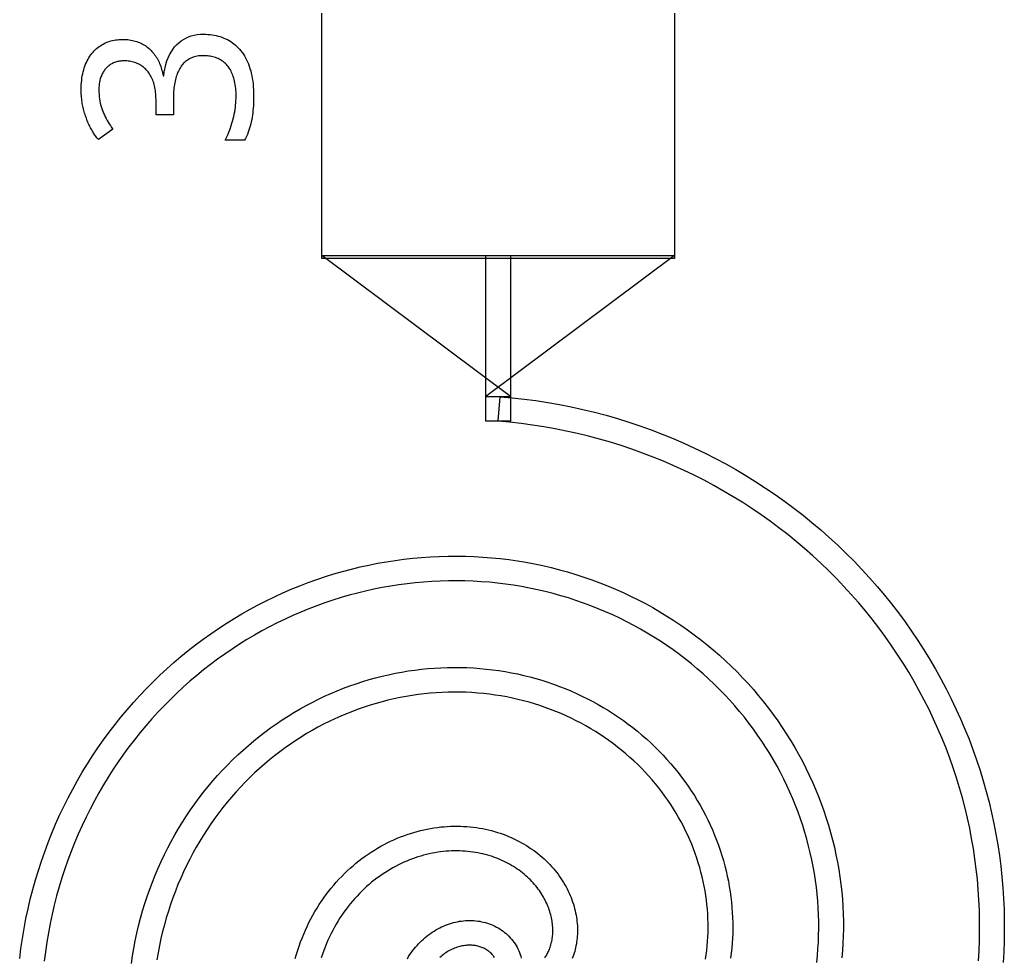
# Model space of a CAD drawing. Extents: x 2.7 to 22.7, y 12.7 to 112.6.
# Drawn here: x 5.91 to 19.88, y 62.65 to 75.94 of the extents above; entities that cross this region are included whole.
import ezdxf

# ---------------------------------------------------------------- set-up
doc = ezdxf.new("R2010")
doc.units = 0
doc.layers.get('0').update_dxf_attribs({"linetype": 'CONTINUOUS'})

msp = doc.modelspace()

# ---------------------------------------------------------------- linework, layer by layer
at = {"color": 0}
for points in [[(10.2, 102.599), (15.2, 102.599), (15.2, 72.5588), (10.2, 72.5588), (10.2, 102.599)], [(7.37706, 75.6628), (7.40072, 75.6625), (7.42378, 75.6614), (7.4465, 75.6594), (7.46875, 75.6568), (7.49056, 75.6535), (7.5121, 75.6493), (7.53304, 75.6444), (7.5536, 75.6389), (7.57374, 75.6325), (7.59358, 75.6254), (7.61279, 75.6176), (7.63151, 75.6092), (7.64985, 75.6001), (7.66749, 75.5906), (7.68474, 75.5803), (7.70139, 75.5693), (7.7175, 75.5578), (7.73318, 75.5457), (7.74821, 75.5329), (7.76281, 75.5196), (7.77696, 75.506), (7.79058, 75.4918), (7.8036, 75.4771), (7.81625, 75.4618), (7.82835, 75.446), (7.84, 75.4296), (7.85113, 75.4126), (7.86182, 75.3951), (7.87196, 75.3771), (7.88167, 75.3585), (7.89057, 75.3394), (7.89887, 75.3199), (7.90668, 75.3), (7.9139, 75.2796), (7.92068, 75.2587), (7.92692, 75.2376), (7.93261, 75.216), (7.93793, 75.1939), (7.94265, 75.1714), (7.94683, 75.1485), (7.95654, 75.1485), (7.96474, 75.2047), (7.97526, 75.2582), (7.98807, 75.3089), (8.00304, 75.3568), (8.0204, 75.4021), (8.03987, 75.4444), (8.06168, 75.484), (8.08572, 75.521), (8.11193, 75.555), (8.1404, 75.5864), (8.17057, 75.6149), (8.20264, 75.6403), (8.23639, 75.6628), (8.27192, 75.6822), (8.30931, 75.6986), (8.34847, 75.7121), (8.38932, 75.7226), (8.43207, 75.7301), (8.47667, 75.7346), (8.52289, 75.7361), (8.55388, 75.7356), (8.58431, 75.7339), (8.61431, 75.7312), (8.64378, 75.7275), (8.67264, 75.7226), (8.70096, 75.7168), (8.72889, 75.7097), (8.75624, 75.7017), (8.78304, 75.6926), (8.80931, 75.6824), (8.83501, 75.6714), (8.86003, 75.6593), (8.88433, 75.6461), (8.90776, 75.6318), (8.93056, 75.6164), (8.95281, 75.6), (8.97418, 75.5824), (8.99474, 75.5636), (9.01471, 75.5437), (9.03401, 75.5229), (9.05251, 75.5008), (9.06999, 75.4776), (9.08681, 75.4533), (9.10275, 75.4278), (9.11778, 75.4013), (9.13211, 75.3735), (9.1454, 75.3446), (9.15793, 75.3146), (9.1696, 75.2833), (9.18039, 75.2511), (9.19043, 75.2176), (9.19917, 75.1829), (9.20708, 75.1469), (9.21376, 75.1099), (9.21957, 75.0717), (9.22418, 75.0321), (9.22792, 74.9914), (9.23042, 74.9494), (9.2321, 74.9064), (9.23247, 74.8621), (9.23221, 74.8268), (9.23139, 74.7919), (9.22999, 74.7574), (9.22808, 74.7232), (9.22569, 74.6896), (9.22265, 74.6563), (9.21903, 74.6232), (9.21485, 74.5907), (9.21013, 74.5586), (9.20486, 74.5268), (9.19889, 74.4957), (9.19194, 74.465), (9.18419, 74.4346), (9.1754, 74.4046), (9.16585, 74.375), (9.15528, 74.3457), (9.14378, 74.3168), (9.1314, 74.2882), (9.11822, 74.26), (9.104, 74.2322), (8.82721, 74.2322), (8.84196, 74.2607), (8.85585, 74.2897), (8.86914, 74.3192), (8.88167, 74.3492), (8.89361, 74.3794), (8.90483, 74.4103), (8.91525, 74.4415), (8.92513, 74.4733), (8.93431, 74.5056), (8.94276, 74.5382), (8.95057, 74.5712), (8.95751, 74.604), (8.9636, 74.6365), (8.96892, 74.6686), (8.97331, 74.7006), (8.97694, 74.7321), (8.97988, 74.7635), (8.98193, 74.7944), (8.98307, 74.8251), (8.98346, 74.8556), (8.98318, 74.8851), (8.98221, 74.9138), (8.98058, 74.9417), (8.97835, 74.9689), (8.97542, 74.9951), (8.97179, 75.0206), (8.96767, 75.0453), (8.96263, 75.069), (8.95725, 75.0921), (8.95096, 75.1143), (8.94417, 75.1357), (8.93679, 75.1564), (8.92888, 75.1762), (8.92057, 75.1953), (8.91151, 75.2136), (8.90196, 75.2311), (8.89182, 75.2479), (8.88112, 75.2638), (8.87001, 75.279), (8.85818, 75.2933), (8.84581, 75.3074), (8.83306, 75.3204), (8.81961, 75.3328), (8.80556, 75.3444), (8.79113, 75.3553), (8.77599, 75.3653), (8.76025, 75.3744), (8.74414, 75.3829), (8.72737, 75.3907), (8.71013, 75.3975), (8.69239, 75.404), (8.67404, 75.4099), (8.65543, 75.415), (8.63639, 75.4194), (8.61697, 75.4232), (8.59694, 75.4262), (8.57667, 75.4286), (8.55599, 75.4304), (8.53472, 75.4314), (8.51318, 75.4317), (8.49138, 75.4312), (8.47017, 75.43), (8.44971, 75.4278), (8.42985, 75.4247), (8.41054, 75.4207), (8.39208, 75.4158), (8.37418, 75.4101), (8.35693, 75.4036), (8.34028, 75.3961), (8.32433, 75.3878), (8.30875, 75.3789), (8.29362, 75.3693), (8.27919, 75.359), (8.26531, 75.3479), (8.25196, 75.3361), (8.23915, 75.3235), (8.22711, 75.3101), (8.21556, 75.2961), (8.20458, 75.2813), (8.19417, 75.2657), (8.18403, 75.2494), (8.17443, 75.2324), (8.16542, 75.2146), (8.15696, 75.1961), (8.14903, 75.1769), (8.14154, 75.1571), (8.13471, 75.1365), (8.12847, 75.1151), (8.12278, 75.0932), (8.11762, 75.0704), (8.11307, 75.0474), (8.10889, 75.0236), (8.10514, 74.9993), (8.10194, 74.9743), (8.09928, 74.9488), (8.09706, 74.9225), (8.09543, 74.8957), (8.09418, 74.8683), (8.09347, 74.8403), (8.09321, 74.8117), (8.09321, 74.5951), (7.8475, 74.5951), (7.8475, 74.8117), (7.84706, 74.8376), (7.84614, 74.8632), (7.84457, 74.8881), (7.84224, 74.9124), (7.83931, 74.9361), (7.83572, 74.9593), (7.83154, 74.9818), (7.82667, 75.0038), (7.82112, 75.0251), (7.81489, 75.046), (7.80806, 75.0661), (7.80083, 75.0857), (7.79292, 75.1044), (7.78444, 75.1225), (7.77539, 75.14), (7.76585, 75.1567), (7.75586, 75.1728), (7.74511, 75.1882), (7.73389, 75.2029), (7.72206, 75.2169), (7.70985, 75.2306), (7.6971, 75.2435), (7.68386, 75.2558), (7.67031, 75.2674), (7.65625, 75.2783), (7.64165, 75.2886), (7.62668, 75.2981), (7.61128, 75.3069), (7.59526, 75.3151), (7.57889, 75.3226), (7.56207, 75.3294), (7.54497, 75.3356), (7.52761, 75.341), (7.50988, 75.3456), (7.49181, 75.3496), (7.47347, 75.3528), (7.45469, 75.3553), (7.43571, 75.3571), (7.41624, 75.3581), (7.39665, 75.3585), (7.37989, 75.3582), (7.3635, 75.3574), (7.3475, 75.3558), (7.33182, 75.3538), (7.3164, 75.3511), (7.30154, 75.3479), (7.28694, 75.3442), (7.27263, 75.3397), (7.25874, 75.3347), (7.24528, 75.3292), (7.2321, 75.3231), (7.21946, 75.3165), (7.20708, 75.3094), (7.19526, 75.3018), (7.18375, 75.2937), (7.17279, 75.2853), (7.16222, 75.2763), (7.15196, 75.2667), (7.14219, 75.2567), (7.13292, 75.2461), (7.12375, 75.2353), (7.11501, 75.2239), (7.10667, 75.2121), (7.0989, 75.1999), (7.09136, 75.1872), (7.08442, 75.1742), (7.07807, 75.1606), (7.07194, 75.1467), (7.0664, 75.1324), (7.06142, 75.1176), (7.05664, 75.1025), (7.05251, 75.0869), (7.04889, 75.0712), (7.04568, 75.0551), (7.04308, 75.0386), (7.04085, 75.0219), (7.03917, 75.0049), (7.03792, 74.9874), (7.03711, 74.9696), (7.03694, 74.9515), (7.03749, 74.9172), (7.03917, 74.8836), (7.04194, 74.8507), (7.04568, 74.8188), (7.05067, 74.7876), (7.05681, 74.7572), (7.06401, 74.7276), (7.07238, 74.699), (7.08165, 74.6711), (7.09224, 74.644), (7.10335, 74.6178), (7.11513, 74.5917), (7.1275, 74.5658), (7.14068, 74.5403), (7.15446, 74.515), (7.16906, 74.4899), (7.18419, 74.465), (7.19997, 74.4403), (7.21669, 74.4158), (7.23389, 74.3917), (7.03043, 74.2419), (7.0204, 74.2544), (7.01042, 74.2672), (7.00071, 74.2803), (6.9911, 74.2935), (6.98156, 74.3071), (6.97222, 74.3208), (6.96289, 74.3349), (6.95389, 74.3492), (6.94488, 74.3637), (6.93599, 74.3786), (6.92736, 74.394), (6.91889, 74.4097), (6.91069, 74.4257), (6.90261, 74.4419), (6.89486, 74.4585), (6.88737, 74.4751), (6.87999, 74.4921), (6.87294, 74.5094), (6.8661, 74.5269), (6.85943, 74.5447), (6.85275, 74.5626), (6.8464, 74.581), (6.84028, 74.5994), (6.83442, 74.6181), (6.82904, 74.6371), (6.82374, 74.6563), (6.8189, 74.6756), (6.81418, 74.6951), (6.80985, 74.715), (6.80583, 74.7351), (6.80208, 74.7557), (6.79878, 74.7765), (6.79585, 74.7976), (6.79335, 74.819), (6.79113, 74.8406), (6.78944, 74.8622), (6.78803, 74.8843), (6.78711, 74.9065), (6.7864, 74.9289), (6.78624, 74.9515), (6.78668, 74.9862), (6.78803, 75.0201), (6.79025, 75.0531), (6.79335, 75.0851), (6.79719, 75.1164), (6.80208, 75.1467), (6.80778, 75.1761), (6.81446, 75.2047), (6.82183, 75.2324), (6.83014, 75.2592), (6.83931, 75.2854), (6.84918, 75.3108), (6.85969, 75.3353), (6.8711, 75.3589), (6.88303, 75.3817), (6.89583, 75.4035), (6.90929, 75.4244), (6.92344, 75.4446), (6.93832, 75.4639), (6.95389, 75.4822), (6.96983, 75.4996), (6.98639, 75.5162), (7.00364, 75.5319), (7.02138, 75.5468), (7.03971, 75.5607), (7.05875, 75.5738), (7.07844, 75.586), (7.09874, 75.5972), (7.11957, 75.6078), (7.14111, 75.6172), (7.16276, 75.626), (7.18485, 75.6336), (7.20751, 75.6406), (7.23042, 75.6464), (7.25375, 75.6514), (7.27761, 75.6556), (7.30181, 75.6588), (7.32656, 75.661), (7.35151, 75.6624), (7.37706, 75.6628)], [(10.2, 72.5987), (15.2, 72.5987), (12.525, 70.5987), (12.875, 70.5987), (10.2, 72.5987)], [(12.525, 72.5987), (12.875, 72.5987), (12.875, 70.2488), (12.525, 70.2488), (12.525, 72.5987)]]:
    msp.add_lwpolyline(points, close=True, dxfattribs=at)
for points in [[(19.5128, 62.5994), (19.5217, 62.7428), (19.5275, 62.8867), (19.5303, 63.0308), (19.53, 63.1753), (19.5267, 63.32), (19.5203, 63.4649), (19.5107, 63.6099), (19.4982, 63.7549), (19.4825, 63.8999), (19.4638, 64.0449), (19.4419, 64.1896), (19.4169, 64.334), (19.3889, 64.4783), (19.3578, 64.6222), (19.3235, 64.7656), (19.2861, 64.9085), (19.2457, 65.051), (19.2022, 65.1926), (19.1556, 65.3337), (19.106, 65.474), (19.0533, 65.6135), (18.9975, 65.7521), (18.9387, 65.8897), (18.8769, 66.0263), (18.8122, 66.1618), (18.7446, 66.2961), (18.6739, 66.4292), (18.6003, 66.5611), (18.5237, 66.6915), (18.4443, 66.8206), (18.3621, 66.9482), (18.2769, 67.0743), (18.1892, 67.1988), (18.0985, 67.3215), (18.005, 67.4425), (17.9089, 67.5618), (17.8101, 67.6792), (17.7088, 67.7947), (17.6047, 67.9082), (17.4982, 68.0197), (17.389, 68.1292), (17.2775, 68.2365), (17.1635, 68.3415), (17.0471, 68.4444), (16.9283, 68.5449), (16.8072, 68.6431), (16.6839, 68.7389), (16.5583, 68.8321), (16.4306, 68.9229), (16.3007, 69.0111), (16.1689, 69.0967), (16.035, 69.1796), (15.899, 69.2599), (15.7614, 69.3374), (15.6217, 69.4119), (15.4803, 69.4838), (15.3372, 69.5528), (15.1924, 69.6187), (15.046, 69.6818), (14.8981, 69.7419), (14.7486, 69.7989), (14.5978, 69.8528), (14.4456, 69.9036), (14.2919, 69.9513), (14.1372, 69.9958), (13.9813, 70.0371), (13.8243, 70.0751), (13.6662, 70.11), (13.5072, 70.1414), (13.3472, 70.1696), (13.1865, 70.1944), (13.025, 70.216), (12.8628, 70.234), (12.7, 70.2488), (12.7278, 70.5976), (12.8979, 70.5822), (13.0675, 70.5633), (13.2363, 70.541), (13.4043, 70.515), (13.5715, 70.4854), (13.7378, 70.4525), (13.9031, 70.4161), (14.0674, 70.3764), (14.2304, 70.3332), (14.3922, 70.2867), (14.5529, 70.2368), (14.7121, 70.1836), (14.8699, 70.1272), (15.0263, 70.0675), (15.1811, 70.0047), (15.3343, 69.9387), (15.4858, 69.8697), (15.6356, 69.7975), (15.7835, 69.7224), (15.9297, 69.6442), (16.0739, 69.5631), (16.2161, 69.4792), (16.3563, 69.3922), (16.4943, 69.3026), (16.6303, 69.2103), (16.764, 69.1153), (16.8956, 69.0175), (17.0247, 68.9172), (17.1515, 68.8144), (17.276, 68.7092), (17.3979, 68.6014), (17.5174, 68.4913), (17.6343, 68.3789), (17.7486, 68.2643), (17.8603, 68.1474), (17.9693, 68.0285), (18.0756, 67.9074), (18.1792, 67.7843), (18.2799, 67.6593), (18.3778, 67.5324), (18.4728, 67.4036), (18.565, 67.2732), (18.6542, 67.141), (18.7404, 67.0071), (18.8238, 66.8718), (18.904, 66.7349), (18.9813, 66.5967), (19.0554, 66.4569), (19.1264, 66.316), (19.1943, 66.1739), (19.2592, 66.0306), (19.3208, 65.8861), (19.3793, 65.7407), (19.4347, 65.5943), (19.4868, 65.4469), (19.5357, 65.2989), (19.5814, 65.1501), (19.6239, 65.0006), (19.6631, 64.8504), (19.699, 64.6999), (19.7318, 64.5487), (19.7613, 64.3972), (19.7874, 64.2454), (19.8104, 64.0935), (19.8301, 63.9411), (19.8465, 63.7889), (19.8597, 63.6364), (19.8697, 63.484), (19.8764, 63.3318), (19.8799, 63.1797), (19.8801, 63.0278), (19.8772, 62.8762), (19.8711, 62.725), (19.8618, 62.5742)], [(5.9139, 62.6346), (5.93181, 62.7763), (5.95247, 62.9174), (5.97624, 63.0576), (6.00276, 63.1972), (6.03233, 63.3358), (6.06472, 63.4736), (6.09999, 63.6104), (6.13792, 63.7461), (6.17876, 63.8807), (6.22239, 64.0143), (6.26861, 64.1465), (6.31765, 64.2775), (6.36931, 64.4072), (6.42344, 64.5356), (6.48042, 64.6625), (6.53988, 64.7879), (6.60178, 64.9118), (6.66613, 65.0342), (6.73307, 65.1549), (6.80236, 65.2737), (6.87392, 65.3911), (6.94792, 65.5067), (7.02414, 65.6203), (7.10249, 65.7322), (7.18321, 65.8421), (7.26594, 65.9501), (7.35086, 66.0561), (7.43778, 66.1601), (7.52681, 66.2619), (7.61762, 66.3618), (7.71056, 66.4594), (7.80512, 66.555), (7.90169, 66.6482), (7.99983, 66.7392), (8.09972, 66.8279), (8.20139, 66.9144), (8.30458, 66.9985), (8.40929, 67.0801), (8.5154, 67.1594), (8.62304, 67.2364), (8.7321, 67.3108), (8.8425, 67.3828), (8.95415, 67.4522), (9.06694, 67.5192), (9.18099, 67.5836), (9.29596, 67.6454), (9.41211, 67.7047), (9.52929, 67.7614), (9.64735, 67.8156), (9.76628, 67.8669), (9.88596, 67.9158), (10.0064, 67.9619), (10.1277, 68.0056), (10.2495, 68.0464), (10.3718, 68.0846), (10.4947, 68.1201), (10.6182, 68.1529), (10.742, 68.1831), (10.8661, 68.2106), (10.9906, 68.2353), (11.1151, 68.2574), (11.24, 68.2768), (11.365, 68.2935), (11.49, 68.3075), (11.615, 68.3189), (11.7399, 68.3275), (11.8648, 68.3335), (11.9893, 68.3368), (12.1138, 68.3375), (12.2379, 68.3356), (12.3617, 68.3311), (12.4851, 68.3239), (12.6081, 68.3142), (12.7306, 68.3018), (12.8525, 68.2869), (12.9737, 68.2694), (13.0943, 68.2494), (13.2143, 68.2271), (13.3335, 68.2021), (13.4517, 68.1747), (13.5692, 68.1449), (13.6857, 68.1125), (13.8013, 68.0779), (13.9158, 68.0408), (14.0293, 68.0015), (14.1417, 67.9599), (14.2528, 67.916), (14.3628, 67.8697), (14.4715, 67.8214), (14.5789, 67.7708), (14.685, 67.7181), (14.7897, 67.6632), (14.8931, 67.6064), (14.9949, 67.5474), (15.0951, 67.4864), (15.194, 67.4235), (15.2911, 67.3586), (15.3867, 67.2918), (15.4807, 67.2232), (15.5728, 67.1528), (15.6633, 67.0806), (15.7521, 67.0067), (15.839, 66.931), (15.924, 66.8538), (16.0074, 66.7749), (16.0888, 66.6944), (16.1682, 66.6124), (16.2457, 66.529), (16.3211, 66.4442), (16.3947, 66.3579), (16.4662, 66.2703), (16.5357, 66.1814), (16.6031, 66.0914), (16.6683, 66), (16.7315, 65.9076), (16.7926, 65.814), (16.8517, 65.7194), (16.9083, 65.6239), (16.9629, 65.5274), (17.0154, 65.43), (17.0656, 65.3317), (17.1135, 65.2326), (17.1593, 65.1328), (17.2028, 65.0322), (17.244, 64.931), (17.2831, 64.8292), (17.3197, 64.7269), (17.3542, 64.624), (17.3864, 64.5207), (17.4162, 64.4171), (17.4439, 64.3129), (17.4692, 64.2086), (17.4922, 64.104), (17.5131, 63.9992), (17.5315, 63.8943), (17.5476, 63.7892), (17.5617, 63.684), (17.5732, 63.579), (17.5826, 63.4739), (17.5897, 63.3689), (17.5946, 63.264), (17.5972, 63.1594), (17.5976, 63.055), (17.5958, 62.9508), (17.5918, 62.8471), (17.5856, 62.7436), (17.5772, 62.6407)], [(17.2189, 62.5778), (17.2287, 62.6728), (17.2365, 62.7683), (17.2422, 62.8643), (17.246, 62.9607), (17.2476, 63.0574), (17.2474, 63.1543), (17.2449, 63.2515), (17.2403, 63.3489), (17.2337, 63.4465), (17.225, 63.5442), (17.2142, 63.6418), (17.2012, 63.7396), (17.1861, 63.8372), (17.169, 63.9349), (17.1497, 64.0324), (17.1282, 64.1297), (17.1046, 64.2268), (17.0789, 64.3236), (17.0511, 64.4203), (17.0211, 64.5164), (16.989, 64.6122), (16.9549, 64.7075), (16.9185, 64.8024), (16.8801, 64.8967), (16.8396, 64.9904), (16.7969, 65.0835), (16.7522, 65.1758), (16.7054, 65.2675), (16.6565, 65.3583), (16.6056, 65.4485), (16.5526, 65.5376), (16.4976, 65.6258), (16.4406, 65.7132), (16.3815, 65.7994), (16.3206, 65.8847), (16.2576, 65.9689), (16.1928, 66.0518), (16.126, 66.1336), (16.0572, 66.2142), (15.9867, 66.2935), (15.9143, 66.3715), (15.84, 66.4482), (15.7639, 66.5233), (15.6861, 66.5971), (15.6064, 66.6694), (15.5251, 66.7401), (15.4421, 66.8093), (15.3575, 66.8769), (15.2711, 66.9428), (15.1832, 67.0071), (15.0938, 67.0696), (15.0028, 67.1303), (14.9103, 67.1893), (14.8163, 67.2464), (14.7208, 67.3017), (14.6242, 67.355), (14.526, 67.4063), (14.4265, 67.4557), (14.3258, 67.5032), (14.2239, 67.5485), (14.1207, 67.5918), (14.0165, 67.6331), (13.9111, 67.6721), (13.8046, 67.709), (13.6972, 67.7437), (13.5888, 67.7763), (13.4793, 67.8065), (13.3691, 67.8346), (13.258, 67.8603), (13.1461, 67.8837), (13.0336, 67.9049), (12.9203, 67.9236), (12.8063, 67.94), (12.6918, 67.9539), (12.5767, 67.9656), (12.4611, 67.9747), (12.3452, 67.9814), (12.2287, 67.9857), (12.1121, 67.9875), (11.995, 67.9869), (11.8778, 67.9838), (11.7604, 67.9781), (11.6429, 67.97), (11.5253, 67.9593), (11.4077, 67.9461), (11.29, 67.9304), (11.1725, 67.9121), (11.0551, 67.8914), (10.938, 67.8681), (10.8211, 67.8422), (10.7046, 67.8137), (10.5883, 67.7828), (10.4725, 67.7494), (10.3572, 67.7135), (10.2425, 67.6749), (10.1282, 67.6339), (10.0147, 67.5904), (9.90181, 67.5443), (9.78971, 67.4958), (9.67833, 67.4449), (9.56793, 67.3914), (9.4585, 67.3354), (9.34987, 67.2771), (9.24235, 67.2164), (9.13585, 67.1532), (9.03054, 67.0876), (8.92637, 67.0197), (8.82346, 66.9494), (8.72194, 66.8768), (8.62169, 66.8019), (8.52279, 66.7249), (8.42529, 66.6454), (8.32943, 66.5637), (8.23503, 66.48), (8.14219, 66.394), (8.05111, 66.3058), (7.96164, 66.2157), (7.87392, 66.1233), (7.78803, 66.029), (7.70389, 65.9328), (7.62181, 65.8344), (7.5415, 65.7342), (7.46322, 65.6321), (7.38693, 65.5282), (7.31278, 65.4224), (7.24067, 65.3149), (7.17068, 65.2056), (7.10292, 65.0946), (7.03738, 64.9819), (6.97418, 64.8678), (6.91319, 64.7519), (6.85444, 64.6347), (6.79818, 64.516), (6.74447, 64.3958), (6.69303, 64.2743), (6.64415, 64.1515), (6.59776, 64.0274), (6.55388, 63.9021), (6.51264, 63.7757), (6.47401, 63.6482), (6.43793, 63.5196), (6.40457, 63.39), (6.37392, 63.2594), (6.34597, 63.1279), (6.32069, 62.9957), (6.29818, 62.8626), (6.27849, 62.7289), (6.26167, 62.5946)], [(7.49918, 62.5596), (7.51514, 62.6683), (7.53331, 62.7765), (7.55376, 62.884), (7.57639, 62.9908), (7.6014, 63.0968), (7.62847, 63.2021), (7.65767, 63.3064), (7.68901, 63.4099), (7.7225, 63.5124), (7.75803, 63.6139), (7.79568, 63.7143), (7.83539, 63.8137), (7.87706, 63.9119), (7.92085, 64.009), (7.96636, 64.105), (8.01389, 64.1997), (8.06332, 64.2931), (8.11458, 64.3851), (8.16764, 64.476), (8.2225, 64.5653), (8.27919, 64.6532), (8.33751, 64.7397), (8.39751, 64.8247), (8.45915, 64.9082), (8.52235, 64.9901), (8.58724, 65.0706), (8.6536, 65.1493), (8.7214, 65.2264), (8.79069, 65.3019), (8.86139, 65.3757), (8.93349, 65.4476), (9.00694, 65.5181), (9.08154, 65.5865), (9.1575, 65.6532), (9.23469, 65.7182), (9.31293, 65.7813), (9.39236, 65.8425), (9.47293, 65.9019), (9.55447, 65.9594), (9.63693, 66.015), (9.72043, 66.0686), (9.80474, 66.1203), (9.88997, 66.1701), (9.97597, 66.2179), (10.0628, 66.2638), (10.1503, 66.3075), (10.2385, 66.3493), (10.3274, 66.3892), (10.4167, 66.4269), (10.5067, 66.4628), (10.5971, 66.4965), (10.6879, 66.5282), (10.7793, 66.5579), (10.871, 66.5856), (10.9629, 66.6111), (11.0551, 66.6347), (11.1475, 66.6563), (11.2401, 66.6757), (11.3329, 66.6931), (11.4258, 66.7085), (11.5188, 66.7218), (11.6115, 66.7332), (11.7044, 66.7425), (11.7972, 66.7497), (11.8899, 66.7551), (11.9822, 66.7583), (12.0744, 66.7597), (12.1664, 66.759), (12.258, 66.7564), (12.3494, 66.7517), (12.4404, 66.7451), (12.5308, 66.7367), (12.621, 66.7263), (12.7104, 66.714), (12.7994, 66.6999), (12.8878, 66.6839), (12.9755, 66.666), (13.0627, 66.6462), (13.149, 66.6249), (13.2347, 66.6015), (13.3196, 66.5765), (13.4036, 66.5497), (13.4868, 66.5212), (13.5692, 66.491), (13.6506, 66.4592), (13.7311, 66.4257), (13.8105, 66.3906), (13.889, 66.3539), (13.9664, 66.3156), (14.0428, 66.2758), (14.1179, 66.2344), (14.1921, 66.1917), (14.265, 66.1475), (14.3367, 66.1018), (14.4072, 66.0547), (14.4764, 66.0064), (14.5444, 65.9567), (14.6111, 65.9056), (14.6764, 65.8533), (14.7404, 65.7997), (14.8031, 65.7451), (14.8642, 65.6892), (14.924, 65.6322), (14.9824, 65.5742), (15.0393, 65.515), (15.0949, 65.4549), (15.1487, 65.3938), (15.2012, 65.3317), (15.2522, 65.2686), (15.3015, 65.2047), (15.3494, 65.14), (15.3957, 65.0744), (15.4404, 65.0082), (15.4835, 64.9413), (15.525, 64.8735), (15.5649, 64.8051), (15.6032, 64.7361), (15.6399, 64.6667), (15.6749, 64.5965), (15.7082, 64.5258), (15.74, 64.4549), (15.77, 64.3833), (15.7985, 64.3115), (15.8253, 64.2392), (15.8503, 64.1667), (15.8738, 64.0939), (15.8956, 64.0208), (15.9157, 63.9475), (15.934, 63.8742), (15.9508, 63.8006), (15.966, 63.7269), (15.9794, 63.6533), (15.9913, 63.5796), (16.0015, 63.5058), (16.01, 63.4322), (16.0169, 63.3588), (16.0222, 63.2854), (16.026, 63.2121), (16.0281, 63.1392), (16.0285, 63.0664), (16.0274, 62.9937), (16.0247, 62.9217), (16.0206, 62.8497), (16.0147, 62.7782), (16.0074, 62.7071), (15.9986, 62.6365)], [(15.6425, 62.6211), (15.6518, 62.6838), (15.6596, 62.7468), (15.6662, 62.8103), (15.6714, 62.8742), (15.6751, 62.9383), (15.6775, 63.0029), (15.6785, 63.0678), (15.6781, 63.1329), (15.6762, 63.1983), (15.6729, 63.264), (15.6682, 63.3297), (15.6619, 63.3957), (15.6543, 63.4618), (15.6451, 63.5279), (15.6346, 63.594), (15.6224, 63.6603), (15.6089, 63.7264), (15.5938, 63.7925), (15.5771, 63.8586), (15.559, 63.9244), (15.5394, 63.9903), (15.5183, 64.0558), (15.4957, 64.1213), (15.4717, 64.1864), (15.446, 64.2511), (15.4189, 64.3157), (15.3903, 64.3797), (15.3601, 64.4435), (15.3285, 64.5068), (15.2953, 64.5696), (15.2607, 64.6319), (15.2247, 64.6938), (15.1871, 64.755), (15.1481, 64.8157), (15.1076, 64.8757), (15.0657, 64.935), (15.0224, 64.9936), (14.9776, 65.0515), (14.9314, 65.1086), (14.8839, 65.165), (14.8349, 65.2204), (14.7846, 65.275), (14.7329, 65.3287), (14.6799, 65.3814), (14.6256, 65.4332), (14.5699, 65.484), (14.5129, 65.5338), (14.4547, 65.5824), (14.3953, 65.63), (14.3347, 65.6764), (14.2728, 65.7217), (14.2097, 65.7657), (14.1456, 65.8086), (14.0801, 65.8501), (14.0137, 65.8906), (13.9463, 65.9296), (13.8777, 65.9672), (13.8079, 66.0035), (13.7372, 66.0385), (13.6657, 66.0719), (13.593, 66.104), (13.5196, 66.1346), (13.4452, 66.1638), (13.3698, 66.1914), (13.2939, 66.2174), (13.217, 66.2418), (13.1393, 66.2647), (13.061, 66.2861), (12.9818, 66.3057), (12.9021, 66.3238), (12.8217, 66.3401), (12.7407, 66.3549), (12.6592, 66.3678), (12.5771, 66.379), (12.4945, 66.3886), (12.4115, 66.3964), (12.3281, 66.4024), (12.2443, 66.4065), (12.1602, 66.409), (12.0757, 66.4097), (11.991, 66.4085), (11.906, 66.4054), (11.8209, 66.4006), (11.7356, 66.3939), (11.6503, 66.3853), (11.5647, 66.3749), (11.4793, 66.3626), (11.3939, 66.3485), (11.3085, 66.3324), (11.2232, 66.3144), (11.1381, 66.2947), (11.0531, 66.2729), (10.9683, 66.2494), (10.8839, 66.2239), (10.7997, 66.1965), (10.716, 66.1674), (10.6325, 66.1363), (10.5496, 66.1032), (10.4671, 66.0683), (10.385, 66.0315), (10.3036, 65.9929), (10.2228, 65.9525), (10.1426, 65.9101), (10.0632, 65.866), (9.98443, 65.82), (9.90653, 65.7722), (9.82932, 65.7226), (9.75304, 65.6713), (9.67763, 65.6181), (9.60319, 65.5631), (9.52957, 65.5064), (9.45725, 65.4481), (9.38569, 65.3879), (9.31543, 65.3261), (9.24625, 65.2626), (9.17833, 65.1975), (9.11154, 65.1307), (9.04596, 65.0624), (8.98167, 64.9925), (8.91889, 64.921), (8.85721, 64.8479), (8.79719, 64.7733), (8.7385, 64.6974), (8.68126, 64.6199), (8.62554, 64.541), (8.5714, 64.4607), (8.51888, 64.379), (8.46793, 64.296), (8.41862, 64.2117), (8.37099, 64.1261), (8.32497, 64.0393), (8.28082, 63.9514), (8.2385, 63.8622), (8.19792, 63.7718), (8.15901, 63.6804), (8.12224, 63.5881), (8.08708, 63.4946), (8.05404, 63.4001), (8.02289, 63.3047), (7.9936, 63.2083), (7.96636, 63.1112), (7.94125, 63.0132), (7.91808, 62.9144), (7.89692, 62.815), (7.87776, 62.7149), (7.86083, 62.614)], [(9.82308, 62.6329), (9.84, 62.6922), (9.85807, 62.751), (9.87739, 62.809), (9.89789, 62.8664), (9.9196, 62.9229), (9.94239, 62.9789), (9.96625, 63.034), (9.99126, 63.0883), (10.0174, 63.1419), (10.0444, 63.1946), (10.0725, 63.2465), (10.1017, 63.2975), (10.1318, 63.3476), (10.1629, 63.3969), (10.195, 63.4453), (10.2279, 63.4926), (10.2617, 63.5392), (10.2962, 63.5846), (10.3318, 63.629), (10.3681, 63.6725), (10.4052, 63.715), (10.4429, 63.7565), (10.4816, 63.7969), (10.5207, 63.8362), (10.5607, 63.8746), (10.6012, 63.9118), (10.6424, 63.9479), (10.6842, 63.9831), (10.7264, 64.0169), (10.7693, 64.0499), (10.8127, 64.0815), (10.8566, 64.1122), (10.9008, 64.1417), (10.9454, 64.17), (10.9906, 64.1972), (11.036, 64.2233), (11.0818, 64.2483), (11.1279, 64.2721), (11.1743, 64.2947), (11.221, 64.3163), (11.2679, 64.3365), (11.315, 64.3557), (11.3622, 64.3738), (11.4096, 64.3906), (11.4571, 64.4064), (11.5047, 64.421), (11.5524, 64.4344), (11.6, 64.4467), (11.6478, 64.4579), (11.6954, 64.4679), (11.7431, 64.4768), (11.7906, 64.4846), (11.8381, 64.4914), (11.8854, 64.4969), (11.9326, 64.5014), (11.9797, 64.5049), (12.0265, 64.5072), (12.0731, 64.5085), (12.1195, 64.5087), (12.1656, 64.5079), (12.2114, 64.506), (12.2569, 64.5032), (12.3021, 64.4993), (12.3468, 64.4944), (12.3913, 64.4885), (12.4353, 64.4817), (12.4789, 64.4739), (12.5221, 64.4651), (12.5647, 64.4556), (12.6069, 64.445), (12.6486, 64.4335), (12.6897, 64.4211), (12.7304, 64.4079), (12.7706, 64.3939), (12.81, 64.379), (12.8489, 64.3635), (12.8872, 64.3469), (12.9249, 64.3297), (12.962, 64.3118), (12.9983, 64.2931), (13.034, 64.2736), (13.069, 64.2535), (13.1035, 64.2328), (13.1371, 64.2112), (13.17, 64.1892), (13.2021, 64.1665), (13.2336, 64.1433), (13.2643, 64.1194), (13.2942, 64.095), (13.3233, 64.0701), (13.3517, 64.0447), (13.3793, 64.0189), (13.406, 63.9925), (13.432, 63.9657), (13.4573, 63.9385), (13.4816, 63.9108), (13.505, 63.8829), (13.5278, 63.8546), (13.5496, 63.826), (13.5705, 63.7969), (13.5908, 63.7676), (13.6101, 63.7382), (13.6286, 63.7085), (13.6464, 63.6785), (13.6632, 63.6483), (13.6791, 63.6181), (13.6943, 63.5875), (13.7085, 63.5569), (13.7219, 63.5263), (13.7346, 63.4954), (13.7464, 63.4646), (13.7572, 63.4338), (13.7674, 63.4028), (13.7767, 63.3719), (13.7852, 63.341), (13.7928, 63.3101), (13.7996, 63.2794), (13.8056, 63.2488), (13.8108, 63.2182), (13.8153, 63.1876), (13.8189, 63.1574), (13.8217, 63.1272), (13.8239, 63.0972), (13.8251, 63.0675), (13.8257, 63.0379), (13.8256, 63.0086), (13.8247, 62.9796), (13.8231, 62.9508), (13.8209, 62.9224), (13.8178, 62.8942), (13.8142, 62.8663), (13.8097, 62.8388), (13.8047, 62.8117), (13.7992, 62.7849), (13.7928, 62.7585), (13.786, 62.7325), (13.7785, 62.7069), (13.7703, 62.6818), (13.7617, 62.6571), (13.7524, 62.6328)], [(13.3614, 62.6399), (13.3696, 62.6517), (13.3775, 62.6639), (13.3852, 62.6765), (13.3929, 62.6897), (13.4003, 62.7032), (13.4073, 62.7172), (13.4142, 62.7317), (13.4207, 62.7465), (13.4269, 62.7617), (13.4329, 62.7774), (13.4386, 62.7935), (13.4439, 62.8099), (13.4489, 62.8268), (13.4534, 62.844), (13.4576, 62.8617), (13.4614, 62.8796), (13.4648, 62.8979), (13.4678, 62.9167), (13.4703, 62.9357), (13.4724, 62.955), (13.4739, 62.9746), (13.475, 62.9946), (13.4757, 63.0149), (13.4757, 63.0354), (13.4753, 63.0561), (13.4744, 63.0772), (13.4729, 63.0985), (13.4708, 63.12), (13.4682, 63.1417), (13.4651, 63.1636), (13.4613, 63.1857), (13.4569, 63.2079), (13.4519, 63.2303), (13.4464, 63.2528), (13.4403, 63.2754), (13.4333, 63.2982), (13.426, 63.321), (13.4178, 63.3439), (13.409, 63.3668), (13.3997, 63.3897), (13.3896, 63.4128), (13.3789, 63.4357), (13.3675, 63.4586), (13.3554, 63.4815), (13.3428, 63.5043), (13.3293, 63.5271), (13.3153, 63.5497), (13.3004, 63.5722), (13.285, 63.5947), (13.2689, 63.6169), (13.252, 63.639), (13.2344, 63.6608), (13.2163, 63.6825), (13.1974, 63.7039), (13.1778, 63.7251), (13.1577, 63.746), (13.1367, 63.7665), (13.1151, 63.7868), (13.0928, 63.8068), (13.0699, 63.8264), (13.0462, 63.8456), (13.0221, 63.8644), (12.9972, 63.8828), (12.9717, 63.9008), (12.9455, 63.9183), (12.9187, 63.9354), (12.8913, 63.9521), (12.8633, 63.9681), (12.8347, 63.9836), (12.8056, 63.9986), (12.7757, 64.0131), (12.7454, 64.0269), (12.7145, 64.0403), (12.6831, 64.0529), (12.6511, 64.065), (12.6186, 64.0764), (12.5856, 64.0871), (12.5521, 64.0971), (12.5181, 64.1064), (12.4836, 64.115), (12.4487, 64.1229), (12.4134, 64.1301), (12.3777, 64.1365), (12.3415, 64.1421), (12.305, 64.1469), (12.2681, 64.151), (12.2308, 64.1542), (12.1932, 64.1565), (12.1554, 64.1581), (12.1172, 64.1588), (12.0788, 64.1585), (12.04, 64.1575), (12.0011, 64.1556), (11.962, 64.1526), (11.9226, 64.1489), (11.883, 64.1443), (11.8435, 64.1386), (11.8036, 64.1321), (11.7637, 64.1246), (11.7237, 64.1163), (11.6836, 64.1068), (11.6436, 64.0965), (11.6035, 64.0851), (11.5633, 64.0729), (11.5233, 64.0596), (11.4833, 64.0454), (11.4434, 64.0301), (11.4036, 64.0139), (11.3639, 63.9967), (11.3243, 63.9785), (11.2849, 63.9593), (11.2457, 63.939), (11.2068, 63.9178), (11.1681, 63.8957), (11.1296, 63.8725), (11.0915, 63.8482), (11.0538, 63.8231), (11.0163, 63.7969), (10.9792, 63.7697), (10.9425, 63.7417), (10.9063, 63.7125), (10.8704, 63.6825), (10.835, 63.6514), (10.8001, 63.6194), (10.7658, 63.5865), (10.7321, 63.5526), (10.6989, 63.5178), (10.6662, 63.4821), (10.6343, 63.4454), (10.6031, 63.4078), (10.5724, 63.3693), (10.5424, 63.33), (10.5131, 63.2899), (10.4846, 63.2488), (10.4568, 63.2068), (10.4298, 63.1642), (10.4038, 63.1206), (10.3783, 63.0763), (10.3539, 63.0311), (10.3303, 62.9853), (10.3076, 62.9386), (10.2858, 62.8912), (10.265, 62.8432), (10.245, 62.7944), (10.2261, 62.7449), (10.2082, 62.6949), (10.1914, 62.644)], [(11.413, 62.63), (11.4307, 62.6588), (11.449, 62.6869), (11.4679, 62.7143), (11.4875, 62.7411), (11.5078, 62.7672), (11.5286, 62.7926), (11.5499, 62.8172), (11.5718, 62.8412), (11.5943, 62.8644), (11.6172, 62.8868), (11.6408, 62.9085), (11.6647, 62.9293), (11.6892, 62.9494), (11.714, 62.9688), (11.7393, 62.9872), (11.7649, 63.0047), (11.791, 63.0215), (11.8174, 63.0375), (11.844, 63.0526), (11.871, 63.0668), (11.8983, 63.0801), (11.9258, 63.0926), (11.9536, 63.1042), (11.9817, 63.1149), (12.0099, 63.1246), (12.0382, 63.1335), (12.0667, 63.1414), (12.0953, 63.1485), (12.124, 63.1546), (12.1528, 63.1597), (12.1816, 63.164), (12.2104, 63.1672), (12.2393, 63.1696), (12.2681, 63.171), (12.2968, 63.1715), (12.3254, 63.171), (12.3539, 63.1696), (12.3824, 63.1672), (12.4105, 63.1639), (12.4385, 63.1596), (12.4663, 63.1543), (12.4938, 63.1482), (12.521, 63.1411), (12.5478, 63.1331), (12.5743, 63.124), (12.6005, 63.1142), (12.6263, 63.1033), (12.6515, 63.0917), (12.6764, 63.079), (12.7007, 63.0656), (12.7244, 63.0511), (12.7476, 63.0358), (12.7701, 63.0197), (12.7921, 63.0029), (12.8133, 62.9851), (12.8339, 62.9665), (12.8536, 62.9472), (12.8726, 62.9272), (12.8908, 62.9064), (12.9082, 62.8849), (12.9247, 62.8628), (12.9403, 62.8399), (12.9549, 62.8165), (12.9686, 62.7925), (12.9814, 62.7679), (12.9931, 62.7429), (13.0038, 62.7174), (13.0133, 62.6915), (13.0218, 62.6651), (13.0293, 62.6386)], [(12.6473, 62.6483), (12.6397, 62.6594), (12.6315, 62.6704), (12.6229, 62.6811), (12.6139, 62.6915), (12.6043, 62.7017), (12.5943, 62.7114), (12.5838, 62.7208), (12.5727, 62.73), (12.5615, 62.7387), (12.5497, 62.7472), (12.5375, 62.7553), (12.5248, 62.7628), (12.5119, 62.77), (12.4986, 62.7768), (12.4849, 62.7832), (12.4708, 62.7892), (12.4564, 62.7946), (12.4417, 62.7996), (12.4267, 62.804), (12.4112, 62.8081), (12.3956, 62.8115), (12.3797, 62.8146), (12.3636, 62.8171), (12.3472, 62.8189), (12.3306, 62.8204), (12.3138, 62.8212), (12.2967, 62.8215), (12.2795, 62.8212), (12.2621, 62.8204), (12.2446, 62.8189), (12.2269, 62.8169), (12.2092, 62.8143), (12.1914, 62.8111), (12.1734, 62.8072), (12.1554, 62.8029), (12.1374, 62.7978), (12.1195, 62.7922), (12.1014, 62.786), (12.0833, 62.779), (12.0653, 62.7715), (12.0474, 62.7635), (12.0295, 62.7547), (12.0117, 62.7453), (11.9939, 62.7353), (11.9762, 62.7247), (11.9589, 62.7135), (11.9415, 62.7015), (11.9244, 62.689), (11.9075, 62.676), (11.8908, 62.6622), (11.8745, 62.6479)]]:
    msp.add_lwpolyline(points, dxfattribs=at)

doc.saveas('drawing.dxf')
